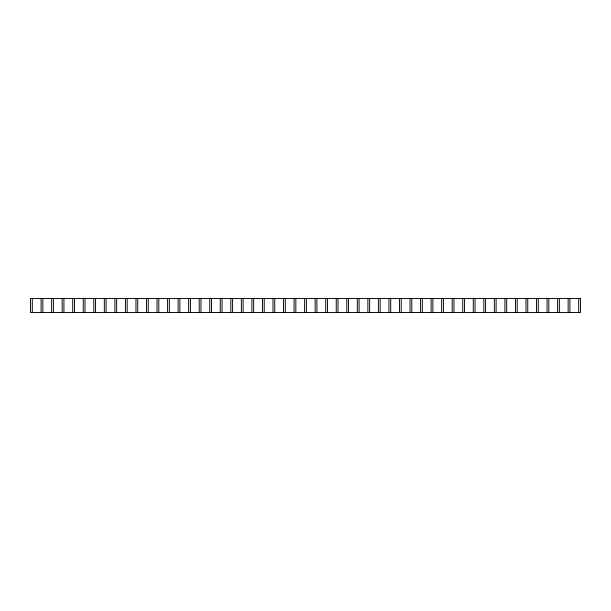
<?xml version="1.0" encoding="UTF-8"?>
<svg xmlns="http://www.w3.org/2000/svg" width="611" height="611" viewBox="0 0 611 611"><rect width="100%" height="100%" fill="white"/><g stroke="black" fill="none" stroke-linecap="round" stroke-linejoin="round"><path stroke-width="0.92" d="M578.693 298.542L578.693 312.458M569.91 298.542L569.91 312.458M568.154 298.542L568.154 312.458M559.37 298.542L559.37 312.458M557.614 298.542L557.614 312.458M548.823 298.542L548.823 312.458M547.066 298.542L547.066 312.458M538.283 298.542L538.283 312.458M536.527 298.542L536.527 312.458M527.744 298.542L527.744 312.458M525.987 298.542L525.987 312.458M517.204 298.542L517.204 312.458M515.447 298.542L515.447 312.458M506.664 298.542L506.664 312.458M504.907 298.542L504.907 312.458M496.117 298.542L496.117 312.458M494.36 298.542L494.36 312.458M485.577 298.542L485.577 312.458M483.82 298.542L483.82 312.458M475.037 298.542L475.037 312.458M473.281 298.542L473.281 312.458M464.497 298.542L464.497 312.458M462.741 298.542L462.741 312.458M453.958 298.542L453.958 312.458M452.201 298.542L452.201 312.458M443.418 298.542L443.418 312.458M441.654 298.542L441.654 312.458M432.871 298.542L432.871 312.458M431.114 298.542L431.114 312.458M422.331 298.542L422.331 312.458M420.574 298.542L420.574 312.458M411.791 298.542L411.791 312.458M410.034 298.542L410.034 312.458M401.251 298.542L401.251 312.458M399.495 298.542L399.495 312.458M390.712 298.542L390.712 312.458M388.955 298.542L388.955 312.458M380.164 298.542L380.164 312.458M378.408 298.542L378.408 312.458M369.624 298.542L369.624 312.458M367.868 298.542L367.868 312.458M359.085 298.542L359.085 312.458M357.328 298.542L357.328 312.458M348.545 298.542L348.545 312.458M346.788 298.542L346.788 312.458M338.005 298.542L338.005 312.458M336.249 298.542L336.249 312.458M327.458 298.542L327.458 312.458M325.701 298.542L325.701 312.458M316.918 298.542L316.918 312.458M315.161 298.542L315.161 312.458M306.378 298.542L306.378 312.458M304.622 298.542L304.622 312.458M295.839 298.542L295.839 312.458M294.082 298.542L294.082 312.458M285.299 298.542L285.299 312.458M283.542 298.542L283.542 312.458M274.751 298.542L274.751 312.458M272.995 298.542L272.995 312.458M264.212 298.542L264.212 312.458M262.455 298.542L262.455 312.458M253.672 298.542L253.672 312.458M251.915 298.542L251.915 312.458M243.132 298.542L243.132 312.458M241.376 298.542L241.376 312.458M232.592 298.542L232.592 312.458M230.836 298.542L230.836 312.458M222.045 298.542L222.045 312.458M220.288 298.542L220.288 312.458M211.505 298.542L211.505 312.458M209.749 298.542L209.749 312.458M200.966 298.542L200.966 312.458M199.209 298.542L199.209 312.458M190.426 298.542L190.426 312.458M188.669 298.542L188.669 312.458M179.886 298.542L179.886 312.458M178.129 298.542L178.129 312.458M169.346 298.542L169.346 312.458M167.582 298.542L167.582 312.458M158.799 298.542L158.799 312.458M157.042 298.542L157.042 312.458M148.259 298.542L148.259 312.458M146.503 298.542L146.503 312.458M137.719 298.542L137.719 312.458M135.963 298.542L135.963 312.458M127.18 298.542L127.18 312.458M125.423 298.542L125.423 312.458M116.64 298.542L116.64 312.458M114.883 298.542L114.883 312.458M106.093 298.542L106.093 312.458M104.336 298.542L104.336 312.458M95.553 298.542L95.553 312.458M93.796 298.542L93.796 312.458M85.013 298.542L85.013 312.458M83.256 298.542L83.256 312.458M74.473 298.542L74.473 312.458M72.717 298.542L72.717 312.458M63.934 298.542L63.934 312.458M62.177 298.542L62.177 312.458M53.386 298.542L53.386 312.458M51.63 298.542L51.63 312.458M42.846 298.542L42.846 312.458M41.09 298.542L41.09 312.458M32.307 298.542L32.307 312.458M580.45 298.527L30.55 298.527L30.55 312.473L580.45 312.473L580.45 298.527"/></g></svg>
